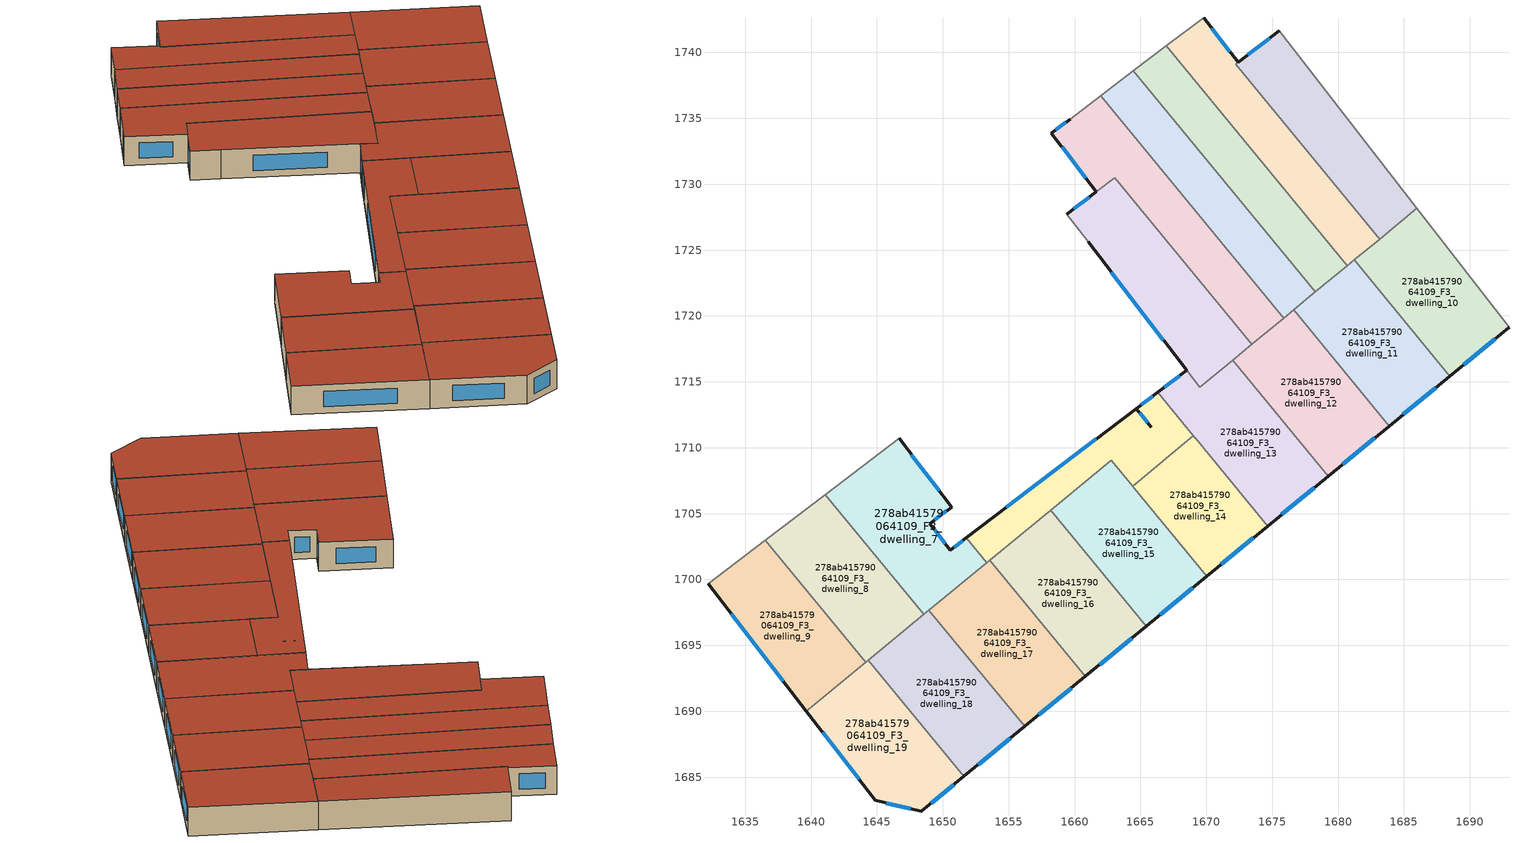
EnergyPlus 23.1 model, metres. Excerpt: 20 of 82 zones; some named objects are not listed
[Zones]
278ab41579064109_F3_dwelling_0
 floor to 278ab41579064109_F2_dwelling_0 (EU_floor_Construction): 1675.54,1741.64 1685.97,1728.16 1683.15,1725.84 1672.22,1739.11 1672.41,1739.25 z9
 wall outside (EU_wall_Construction): 1675.54,1741.64 1672.41,1739.25 z9:12
 wall to 278ab41579064109_F3_dwelling_1 (EU_wall_Construction): 1672.4,1739.25 1672.22,1739.11 1683.15,1725.84 z9:12
 wall adiabatic (EU_wall_Construction): 1685.97,1728.16 1675.54,1741.64 z9:12
 wall to 278ab41579064109_F3_dwelling_10 (EU_wall_Construction): 1683.15,1725.84 1685.97,1728.16 z9:12
 window (EU_Window_Construction): 1674.8,1741.08 1673.14,1739.81 z9.7:11.3
 roof outside (EU_roof_Construction): 1685.97,1728.16 1675.54,1741.64 1672.41,1739.25 1672.22,1739.11 1683.15,1725.84 z12
278ab41579064109_F3_dwelling_1
 floor to 278ab41579064109_F2_dwelling_1 (EU_floor_Construction): 1672.4,1739.25 1672.22,1739.11 1683.15,1725.84 1680.71,1723.83 1666.97,1740.5 1669.79,1742.65 z9
 wall outside (EU_wall_Construction): 1672.4,1739.25 1669.79,1742.65 z9:12
 wall adiabatic (EU_wall_Construction): 1669.79,1742.65 1666.97,1740.5 z9:12
 wall to 278ab41579064109_F3_dwelling_2 (EU_wall_Construction): 1666.97,1740.5 1680.71,1723.83 z9:12
 wall to 278ab41579064109_F3_dwelling_11 (EU_wall_Construction): 1680.71,1723.83 1681.23,1724.26 z9:12
 wall to 278ab41579064109_F3_dwelling_10 (EU_wall_Construction): 1681.23,1724.26 1683.15,1725.84 z9:12
 window (EU_Window_Construction): 1671.79,1740.05 1670.4,1741.85 z9.7:11.3
 roof outside (EU_roof_Construction): 1683.15,1725.84 1672.22,1739.11 1672.4,1739.25 1669.79,1742.65 1666.97,1740.5 1680.71,1723.83 z12
278ab41579064109_F3_dwelling_10
 floor to 278ab41579064109_F2_dwelling_10 (EU_floor_Construction): 1685.97,1728.16 1692.97,1719.13 1688.49,1715.44 1681.23,1724.26 z9
 wall outside (EU_wall_Construction): 1688.49,1715.44 1692.97,1719.13 z9:12
 wall adiabatic (EU_wall_Construction): 1692.97,1719.13 1685.97,1728.16 z9:12
 wall to 278ab41579064109_F3_dwelling_11 (EU_wall_Construction): 1681.23,1724.26 1688.49,1715.44 z9:12
 window (EU_Window_Construction): 1689.54,1716.31 1691.92,1718.26 z9.7:11.3
 roof outside (EU_roof_Construction): 1692.97,1719.13 1685.97,1728.16 1681.23,1724.26 1688.49,1715.44 z12
278ab41579064109_F3_dwelling_11
 floor to 278ab41579064109_F2_dwelling_11 (EU_floor_Construction): 1681.23,1724.26 1688.49,1715.44 1683.88,1711.64 1676.62,1720.46 z9
 wall outside (EU_wall_Construction): 1683.88,1711.64 1688.49,1715.44 z9:12
 wall to 278ab41579064109_F3_dwelling_12 (EU_wall_Construction): 1676.62,1720.46 1683.88,1711.64 z9:12
 wall to 278ab41579064109_F3_dwelling_2 (EU_wall_Construction): 1680.71,1723.83 1678.28,1721.82 z9:12
 wall to 278ab41579064109_F3_dwelling_3 (EU_wall_Construction): 1678.28,1721.82 1676.62,1720.46 z9:12
 window (EU_Window_Construction): 1684.96,1712.53 1687.41,1714.55 z9.7:11.3
 roof outside (EU_roof_Construction): 1688.49,1715.44 1681.23,1724.26 1676.62,1720.46 1683.88,1711.64 z12
278ab41579064109_F3_dwelling_12
 floor to 278ab41579064109_F2_dwelling_12 (EU_floor_Construction): 1676.62,1720.46 1683.88,1711.64 1679.27,1707.84 1672.01,1716.66 z9
 wall outside (EU_wall_Construction): 1679.27,1707.84 1683.88,1711.64 z9:12
 wall to 278ab41579064109_F3_dwelling_13 (EU_wall_Construction): 1672.01,1716.66 1679.27,1707.84 z9:12
 wall to 278ab41579064109_F3_dwelling_4 (EU_wall_Construction): 1675.86,1719.83 1673.46,1717.85 z9:12
 wall to 278ab41579064109_F3_dwelling_3 (EU_wall_Construction): 1676.62,1720.46 1675.86,1719.83 z9:12
 wall to 278ab41579064109_F3_dwelling_5 (EU_wall_Construction): 1673.46,1717.85 1672.01,1716.66 z9:12
 window (EU_Window_Construction): 1680.35,1708.74 1682.8,1710.75 z9.7:11.3
 roof outside (EU_roof_Construction): 1683.88,1711.64 1676.62,1720.46 1672.01,1716.66 1679.27,1707.84 z12
278ab41579064109_F3_dwelling_13
 floor to 278ab41579064109_F2_dwelling_13 (EU_floor_Construction): 1672.01,1716.66 1679.27,1707.84 1674.66,1704.05 1666.3,1714.2 1668.5,1715.87 1669.48,1714.58 z9
 wall outside (EU_wall_Construction): 1668.5,1715.87 1666.3,1714.2 / 1674.66,1704.05 1679.27,1707.84 z9:12
 wall to 278ab41579064109_F3_dwelling_5 (EU_wall_Construction): 1672.01,1716.66 1669.48,1714.58 1668.5,1715.87 z9:12
 wall to 278ab41579064109_F3_dwelling_14 (EU_wall_Construction): 1669.15,1710.74 1674.66,1704.05 / 1669.02,1710.89 1669.14,1710.74 z9:12
 wall to 278ab41579064109_F3_dwelling_6 (EU_wall_Construction): 1666.3,1714.19 1669.02,1710.89 z9:12
 window (EU_Window_Construction): 1667.98,1715.48 1666.82,1714.59 / 1675.74,1704.94 1678.18,1706.95 z9.7:11.3
 roof outside (EU_roof_Construction): 1679.27,1707.84 1672.01,1716.66 1669.48,1714.58 1668.5,1715.87 1666.3,1714.2 1674.66,1704.05 z12
278ab41579064109_F3_dwelling_14
 floor to 278ab41579064109_F2_dwelling_14 (EU_floor_Construction): 1669.14,1710.74 1674.66,1704.05 1670.04,1700.25 1664.53,1706.94 1664.41,1707.09 1669.02,1710.89 z9
 wall outside (EU_wall_Construction): 1670.04,1700.25 1674.66,1704.05 z9:12
 wall to 278ab41579064109_F3_dwelling_6 (EU_wall_Construction): 1669.02,1710.89 1664.41,1707.09 z9:12
 wall to 278ab41579064109_F3_dwelling_15 (EU_wall_Construction): 1664.41,1707.09 1664.53,1706.94 1670.04,1700.25 z9:12
 window (EU_Window_Construction): 1671.13,1701.14 1673.57,1703.15 z9.7:11.3
 roof outside (EU_roof_Construction): 1674.66,1704.05 1669.14,1710.74 1669.02,1710.89 1664.41,1707.09 1664.53,1706.94 1670.04,1700.25 z12
278ab41579064109_F3_dwelling_15
 floor to 278ab41579064109_F2_dwelling_15 (EU_floor_Construction): 1662.78,1709.06 1670.04,1700.25 1665.43,1696.45 1658.17,1705.26 z9
 wall outside (EU_wall_Construction): 1665.43,1696.45 1670.04,1700.25 z9:12
 wall to 278ab41579064109_F3_dwelling_16 (EU_wall_Construction): 1658.17,1705.26 1665.43,1696.45 z9:12
 wall to 278ab41579064109_F3_dwelling_6 (EU_wall_Construction): 1664.41,1707.09 1662.78,1709.06 1658.17,1705.26 z9:12
 window (EU_Window_Construction): 1666.52,1697.34 1668.96,1699.36 z9.7:11.3
 roof outside (EU_roof_Construction): 1670.04,1700.25 1662.78,1709.06 1658.17,1705.26 1665.43,1696.45 z12
278ab41579064109_F3_dwelling_16
 floor to 278ab41579064109_F2_dwelling_16 (EU_floor_Construction): 1658.17,1705.26 1665.43,1696.45 1660.82,1692.65 1653.56,1701.47 z9
 wall outside (EU_wall_Construction): 1660.82,1692.65 1665.43,1696.45 z9:12
 wall to 278ab41579064109_F3_dwelling_17 (EU_wall_Construction): 1653.56,1701.47 1660.82,1692.65 z9:12
 wall to 278ab41579064109_F3_dwelling_6 (EU_wall_Construction): 1658.17,1705.26 1653.56,1701.47 z9:12
 window (EU_Window_Construction): 1661.9,1693.54 1664.35,1695.56 z9.7:11.3
 roof outside (EU_roof_Construction): 1665.43,1696.45 1658.17,1705.26 1653.56,1701.47 1660.82,1692.65 z12
278ab41579064109_F3_dwelling_17
 floor to 278ab41579064109_F2_dwelling_17 (EU_floor_Construction): 1653.56,1701.47 1660.82,1692.65 1656.21,1688.85 1648.95,1697.67 z9
 wall outside (EU_wall_Construction): 1656.21,1688.85 1660.82,1692.65 z9:12
 wall to 278ab41579064109_F3_dwelling_18 (EU_wall_Construction): 1648.95,1697.67 1656.21,1688.85 z9:12
 wall to 278ab41579064109_F3_dwelling_7 (EU_wall_Construction): 1653.34,1701.28 1648.95,1697.67 z9:12
 wall to 278ab41579064109_F3_dwelling_6 (EU_wall_Construction): 1653.56,1701.47 1653.34,1701.28 z9:12
 window (EU_Window_Construction): 1657.29,1689.75 1659.74,1691.76 z9.7:11.3
 roof outside (EU_roof_Construction): 1660.82,1692.65 1653.56,1701.47 1648.95,1697.67 1656.21,1688.85 z12
278ab41579064109_F3_dwelling_18
 floor to 278ab41579064109_F2_dwelling_18 (EU_floor_Construction): 1648.95,1697.67 1656.21,1688.85 1651.6,1685.05 1644.34,1693.87 z9
 wall outside (EU_wall_Construction): 1651.6,1685.05 1656.21,1688.85 z9:12
 wall to 278ab41579064109_F3_dwelling_19 (EU_wall_Construction): 1644.34,1693.87 1651.6,1685.05 z9:12
 wall to 278ab41579064109_F3_dwelling_8 (EU_wall_Construction): 1648.57,1697.36 1644.34,1693.87 z9:12
 wall to 278ab41579064109_F3_dwelling_7 (EU_wall_Construction): 1648.95,1697.67 1648.57,1697.36 z9:12
 window (EU_Window_Construction): 1652.68,1685.95 1655.12,1687.96 z9.7:11.3
 roof outside (EU_roof_Construction): 1656.21,1688.85 1648.95,1697.67 1644.34,1693.87 1651.6,1685.05 z12
278ab41579064109_F3_dwelling_19
 floor to 278ab41579064109_F2_dwelling_19 (EU_floor_Construction): 1644.34,1693.87 1651.6,1685.05 1648.37,1682.4 1644.88,1683.23 1639.64,1690 z9
 wall outside (EU_wall_Construction): 1639.64,1690 1644.88,1683.23 1648.37,1682.4 1651.6,1685.05 z9:12
 wall to 278ab41579064109_F3_dwelling_9 (EU_wall_Construction): 1644.14,1693.71 1639.64,1690 z9:12
 wall to 278ab41579064109_F3_dwelling_8 (EU_wall_Construction): 1644.34,1693.87 1644.14,1693.71 z9:12
 window (EU_Window_Construction): 1649.13,1683.02 1650.84,1684.43 / 1645.7,1683.03 1647.55,1682.59 / 1640.87,1688.41 1643.65,1684.82 z9.7:11.3
 roof outside (EU_roof_Construction): 1651.6,1685.05 1644.34,1693.87 1639.64,1690 1644.88,1683.23 1648.37,1682.4 z12
278ab41579064109_F3_dwelling_2
 floor to 278ab41579064109_F2_dwelling_2 (EU_floor_Construction): 1666.97,1740.5 1680.71,1723.83 1678.28,1721.82 1664.46,1738.6 z9
 wall to 278ab41579064109_F3_dwelling_3 (EU_wall_Construction): 1664.46,1738.6 1678.28,1721.82 z9:12
 wall adiabatic (EU_wall_Construction): 1666.97,1740.5 1664.46,1738.6 z9:12
 roof outside (EU_roof_Construction): 1680.71,1723.83 1666.97,1740.5 1664.46,1738.6 1678.28,1721.82 z12
278ab41579064109_F3_dwelling_3
 floor to 278ab41579064109_F2_dwelling_3 (EU_floor_Construction): 1664.46,1738.6 1678.28,1721.82 1675.86,1719.83 1661.97,1736.7 z9
 wall to 278ab41579064109_F3_dwelling_4 (EU_wall_Construction): 1661.97,1736.7 1675.86,1719.83 z9:12
 wall adiabatic (EU_wall_Construction): 1664.46,1738.6 1661.97,1736.7 z9:12
 roof outside (EU_roof_Construction): 1678.28,1721.82 1664.46,1738.6 1661.97,1736.7 1675.86,1719.83 z12
278ab41579064109_F3_dwelling_4
 floor to 278ab41579064109_F2_dwelling_4 (EU_floor_Construction): 1661.97,1736.7 1675.86,1719.83 1673.46,1717.85 1663.04,1730.5 1661.65,1729.43 1658.25,1733.87 1659.67,1734.95 z9
 wall outside (EU_wall_Construction): 1659.67,1734.95 1658.25,1733.87 1661.65,1729.43 z9:12
 wall adiabatic (EU_wall_Construction): 1661.97,1736.7 1659.67,1734.95 z9:12
 wall to 278ab41579064109_F3_dwelling_5 (EU_wall_Construction): 1663.05,1730.49 1673.46,1717.85 / 1661.65,1729.43 1663.04,1730.5 z9:12
 window (EU_Window_Construction): 1659.04,1732.83 1660.85,1730.47 / 1659.33,1734.7 1658.58,1734.12 z9.7:11.3
 roof outside (EU_roof_Construction): 1675.86,1719.83 1661.97,1736.7 1659.67,1734.95 1658.25,1733.87 1661.65,1729.43 1663.04,1730.5 1673.46,1717.85 z12
278ab41579064109_F3_dwelling_5
 floor to 278ab41579064109_F2_dwelling_5 (EU_floor_Construction): 1663.05,1730.49 1673.46,1717.85 1669.48,1714.58 1661.04,1725.62 1659.42,1727.73 1661.65,1729.43 z9
 wall outside (EU_wall_Construction): 1661.64,1729.42 1659.42,1727.73 / 1661.04,1725.62 1668.5,1715.87 z9:12
 wall adiabatic (EU_wall_Construction): 1659.42,1727.73 1661.04,1725.62 z9:12
 window (EU_Window_Construction): 1661.12,1729.03 1659.94,1728.12 / 1662.79,1723.33 1666.75,1718.16 z9.7:11.3
 roof outside (EU_roof_Construction): 1673.46,1717.85 1663.05,1730.49 1661.65,1729.43 1659.42,1727.73 1661.04,1725.62 1669.48,1714.58 z12
278ab41579064109_F3_dwelling_6
 floor to 278ab41579064109_F2_dwelling_6 (EU_floor_Construction): 1666.3,1714.2 1669.02,1710.89 1664.41,1707.09 1662.78,1709.06 1653.34,1701.28 1651.79,1703.16 z9
 wall outside (EU_wall_Construction): 1665.81,1711.55 1664.69,1712.97 1651.79,1703.16 / 1665.81,1711.56 1664.69,1712.97 / 1666.3,1714.2 1664.69,1712.97 z9:12
 wall to 278ab41579064109_F3_dwelling_7 (EU_wall_Construction): 1651.79,1703.16 1653.34,1701.28 z9:12
 window (EU_Window_Construction): 1661.66,1710.67 1654.82,1705.47 / 1665.55,1711.89 1664.95,1712.64 / 1665.55,1711.89 1664.96,1712.64 / 1665.92,1713.91 1665.07,1713.26 z9.7:11.3
 roof outside (EU_roof_Construction): 1664.41,1707.09 1669.02,1710.89 1666.3,1714.2 1651.79,1703.16 1653.34,1701.28 1662.78,1709.06 z12
278ab41579064109_F3_dwelling_7
 floor to 278ab41579064109_F2_dwelling_7 (EU_floor_Construction): 1650.66,1705.49 1649.01,1704.24 1650.56,1702.23 1651.79,1703.16 1653.34,1701.28 1648.57,1697.36 1641.08,1706.45 1646.68,1710.71 z9
 wall outside (EU_wall_Construction): 1651.79,1703.16 1650.56,1702.23 1649.01,1704.24 1650.66,1705.49 1646.68,1710.71 z9:12
 wall to 278ab41579064109_F3_dwelling_8 (EU_wall_Construction): 1641.08,1706.45 1648.57,1697.36 z9:12
 wall adiabatic (EU_wall_Construction): 1646.68,1710.71 1641.08,1706.45 z9:12
 window (EU_Window_Construction): 1651.5,1702.94 1650.85,1702.45 / 1649.73,1706.72 1647.61,1709.48 / 1649.4,1704.54 1650.27,1705.2 / 1650.19,1702.7 1649.37,1703.77 z9.7:11.3
 roof outside (EU_roof_Construction): 1653.34,1701.28 1651.79,1703.16 1650.56,1702.23 1649.01,1704.24 1650.66,1705.49 1646.68,1710.71 1641.08,1706.45 1648.57,1697.36 z12
278ab41579064109_F3_dwelling_8
 floor to 278ab41579064109_F2_dwelling_8 (EU_floor_Construction): 1641.08,1706.45 1648.57,1697.36 1644.14,1693.71 1636.51,1702.97 z9
 wall to 278ab41579064109_F3_dwelling_9 (EU_wall_Construction): 1636.51,1702.97 1644.14,1693.71 z9:12
 wall adiabatic (EU_wall_Construction): 1641.08,1706.45 1636.51,1702.97 z9:12
 roof outside (EU_roof_Construction): 1648.57,1697.36 1641.08,1706.45 1636.51,1702.97 1644.14,1693.71 z12
278ab41579064109_F3_dwelling_9
 floor to 278ab41579064109_F2_dwelling_9 (EU_floor_Construction): 1636.51,1702.97 1644.14,1693.71 1639.64,1690 1632.17,1699.67 z9
 wall outside (EU_wall_Construction): 1632.17,1699.67 1639.64,1690 z9:12
 wall adiabatic (EU_wall_Construction): 1636.51,1702.97 1632.17,1699.67 z9:12
 window (EU_Window_Construction): 1633.93,1697.4 1637.89,1692.27 z9.7:11.3
 roof outside (EU_roof_Construction): 1644.14,1693.71 1636.51,1702.97 1632.17,1699.67 1639.64,1690 z12
[Building]
EU S2 Campaign: North Axis=0; Terrain=City; Solar Distribution=FullExterior
[Site:Location]
Budapest.Ferenc.Liszt.Intl.AP: Latitude=47.437; Longitude=19.256; Time Zone=1; Elevation=185
[SizingPeriod:WeatherFileDays]
AnnualSizingPeriod: Begin Month=1; Begin Day of Month=1; End Month=12; End Day of Month=31; Day of Week for Start Day=Monday; Use Weather File Daylight Saving Period=No; Use Weather File Rain and Snow Indicators=No
[MATERIAL]
EU_InternalMass_Material: Roughness=MediumRough; Thickness=0.1; Conductivity=1; Density=1800; Specific Heat=900; Thermal Absorptance=0.9; Solar Absorptance=0.7; Visible Absorptance=0.7
[MATERIAL:NOMASS] Roughness=MediumRough; Thermal Absorptance=0.9; Solar Absorptance=0.7; Visible Absorptance=0.7
Name | Thermal Resistance
EU_wall_NoMass | 0.832559
EU_roof_NoMass | 1.39638
EU_floor_NoMass | 0.872794
[WINDOWMATERIAL:SIMPLEGLAZINGSYSTEM]
EU_Window_SimpleGlazing: UFactor=2.79869; Solar Heat Gain Coefficient=0.75; Visible Transmittance=0.75
[CONSTRUCTION]
EU_wall_Construction: EU_wall_NoMass
EU_roof_Construction: EU_roof_NoMass
EU_floor_Construction: EU_floor_NoMass
EU_Window_Construction: EU_Window_SimpleGlazing
EU_InternalMass_Construction: EU_InternalMass_Material
[ZONE] Type=1; Multiplier=1; Ceiling Height=autocalculate; Floor Area=autocalculate; Part of Total Floor Area=Yes
Name | Volume
278ab41579064109_F3_dwelling_0 | 200.829
278ab41579064109_F3_dwelling_1 | 208.507
278ab41579064109_F3_dwelling_10 | 204.667
278ab41579064109_F3_dwelling_11; 278ab41579064109_F3_dwelling_16 | 204.697
278ab41579064109_F3_dwelling_12; 278ab41579064109_F3_dwelling_8 | 204.677
278ab41579064109_F3_dwelling_13 | 218.308
278ab41579064109_F3_dwelling_14 | 158.952
278ab41579064109_F3_dwelling_15 | 204.685
278ab41579064109_F3_dwelling_17 | 204.678
278ab41579064109_F3_dwelling_18; 278ab41579064109_F3_dwelling_9 | 204.665
278ab41579064109_F3_dwelling_19 | 204.686
278ab41579064109_F3_dwelling_2 | 204.693
278ab41579064109_F3_dwelling_3 | 204.681
278ab41579064109_F3_dwelling_4 | 232.509
278ab41579064109_F3_dwelling_5 | 239.677
278ab41579064109_F3_dwelling_6 | 159.413
278ab41579064109_F3_dwelling_7 | 219.018
[INTERNALMASS] Construction=EU_InternalMass_Construction
Name | Zone or ZoneList | Surface Area
278ab41579064109_F3_dwelling_0_EU_InternalMass | 278ab41579064109_F3_dwelling_0 | 66.9452
278ab41579064109_F3_dwelling_1_EU_InternalMass | 278ab41579064109_F3_dwelling_1 | 69.5015
278ab41579064109_F3_dwelling_2_EU_InternalMass | 278ab41579064109_F3_dwelling_2 | 68.231
278ab41579064109_F3_dwelling_3_EU_InternalMass | 278ab41579064109_F3_dwelling_3 | 68.227
278ab41579064109_F3_dwelling_4_EU_InternalMass | 278ab41579064109_F3_dwelling_4 | 77.5031
278ab41579064109_F3_dwelling_5_EU_InternalMass | 278ab41579064109_F3_dwelling_5 | 79.8976
278ab41579064109_F3_dwelling_6_EU_InternalMass | 278ab41579064109_F3_dwelling_6 | 53.1255
278ab41579064109_F3_dwelling_7_EU_InternalMass | 278ab41579064109_F3_dwelling_7 | 73.0061
278ab41579064109_F3_dwelling_8_EU_InternalMass | 278ab41579064109_F3_dwelling_8 | 68.2257
278ab41579064109_F3_dwelling_9_EU_InternalMass | 278ab41579064109_F3_dwelling_9 | 68.2217
278ab41579064109_F3_dwelling_10_EU_InternalMass | 278ab41579064109_F3_dwelling_10 | 68.2225
278ab41579064109_F3_dwelling_11_EU_InternalMass | 278ab41579064109_F3_dwelling_11 | 68.2321
278ab41579064109_F3_dwelling_12_EU_InternalMass | 278ab41579064109_F3_dwelling_12 | 68.2258
278ab41579064109_F3_dwelling_13_EU_InternalMass | 278ab41579064109_F3_dwelling_13 | 72.8014
278ab41579064109_F3_dwelling_14_EU_InternalMass | 278ab41579064109_F3_dwelling_14 | 52.9876
278ab41579064109_F3_dwelling_15_EU_InternalMass | 278ab41579064109_F3_dwelling_15 | 68.2283
278ab41579064109_F3_dwelling_16_EU_InternalMass | 278ab41579064109_F3_dwelling_16 | 68.2321
278ab41579064109_F3_dwelling_17_EU_InternalMass | 278ab41579064109_F3_dwelling_17 | 68.2258
278ab41579064109_F3_dwelling_18_EU_InternalMass | 278ab41579064109_F3_dwelling_18 | 68.222
278ab41579064109_F3_dwelling_19_EU_InternalMass | 278ab41579064109_F3_dwelling_19 | 68.2287
[OTHEREQUIPMENT] Fuel Type=Electricity; Design Level Calculation Method=Watts/Area; Power per Zone Floor Area=1; Fraction Latent=0; Fraction Radiant=0; Fraction Lost=0; Carbon Dioxide Generation Rate=0; EndUse Subcategory=EU_Step8_InternalGains
Name | Zone or ZoneList or Space or SpaceList | Schedule
EU_Step8_InternalGain_278ab41579064109_F3_dwelling_0_f000 | 278ab41579064109_F3_dwelling_0 | EU_Step8_GainSchedule_278ab41579064109_F3_dwelling_0_f000
EU_Step8_InternalGain_278ab41579064109_F3_dwelling_1_f000 | 278ab41579064109_F3_dwelling_1 | EU_Step8_GainSchedule_278ab41579064109_F3_dwelling_1_f000
EU_Step8_InternalGain_278ab41579064109_F3_dwelling_2_f000 | 278ab41579064109_F3_dwelling_2 | EU_Step8_GainSchedule_278ab41579064109_F3_dwelling_2_f000
EU_Step8_InternalGain_278ab41579064109_F3_dwelling_3_f000 | 278ab41579064109_F3_dwelling_3 | EU_Step8_GainSchedule_278ab41579064109_F3_dwelling_3_f000
EU_Step8_InternalGain_278ab41579064109_F3_dwelling_4_f000 | 278ab41579064109_F3_dwelling_4 | EU_Step8_GainSchedule_278ab41579064109_F3_dwelling_4_f000
EU_Step8_InternalGain_278ab41579064109_F3_dwelling_5_f000 | 278ab41579064109_F3_dwelling_5 | EU_Step8_GainSchedule_278ab41579064109_F3_dwelling_5_f000
EU_Step8_InternalGain_278ab41579064109_F3_dwelling_6_f000 | 278ab41579064109_F3_dwelling_6 | EU_Step8_GainSchedule_278ab41579064109_F3_dwelling_6_f000
EU_Step8_InternalGain_278ab41579064109_F3_dwelling_7_f000 | 278ab41579064109_F3_dwelling_7 | EU_Step8_GainSchedule_278ab41579064109_F3_dwelling_7_f000
EU_Step8_InternalGain_278ab41579064109_F3_dwelling_8_f000 | 278ab41579064109_F3_dwelling_8 | EU_Step8_GainSchedule_278ab41579064109_F3_dwelling_8_f000
EU_Step8_InternalGain_278ab41579064109_F3_dwelling_9_f000 | 278ab41579064109_F3_dwelling_9 | EU_Step8_GainSchedule_278ab41579064109_F3_dwelling_9_f000
EU_Step8_InternalGain_278ab41579064109_F3_dwelling_10_f000 | 278ab41579064109_F3_dwelling_10 | EU_Step8_GainSchedule_278ab41579064109_F3_dwelling_10_f000
EU_Step8_InternalGain_278ab41579064109_F3_dwelling_11_f000 | 278ab41579064109_F3_dwelling_11 | EU_Step8_GainSchedule_278ab41579064109_F3_dwelling_11_f000
EU_Step8_InternalGain_278ab41579064109_F3_dwelling_12_f000 | 278ab41579064109_F3_dwelling_12 | EU_Step8_GainSchedule_278ab41579064109_F3_dwelling_12_f000
EU_Step8_InternalGain_278ab41579064109_F3_dwelling_13_f000 | 278ab41579064109_F3_dwelling_13 | EU_Step8_GainSchedule_278ab41579064109_F3_dwelling_13_f000
EU_Step8_InternalGain_278ab41579064109_F3_dwelling_14_f000 | 278ab41579064109_F3_dwelling_14 | EU_Step8_GainSchedule_278ab41579064109_F3_dwelling_14_f000
EU_Step8_InternalGain_278ab41579064109_F3_dwelling_15_f000 | 278ab41579064109_F3_dwelling_15 | EU_Step8_GainSchedule_278ab41579064109_F3_dwelling_15_f000
EU_Step8_InternalGain_278ab41579064109_F3_dwelling_16_f000 | 278ab41579064109_F3_dwelling_16 | EU_Step8_GainSchedule_278ab41579064109_F3_dwelling_16_f000
EU_Step8_InternalGain_278ab41579064109_F3_dwelling_17_f000 | 278ab41579064109_F3_dwelling_17 | EU_Step8_GainSchedule_278ab41579064109_F3_dwelling_17_f000
EU_Step8_InternalGain_278ab41579064109_F3_dwelling_18_f000 | 278ab41579064109_F3_dwelling_18 | EU_Step8_GainSchedule_278ab41579064109_F3_dwelling_18_f000
EU_Step8_InternalGain_278ab41579064109_F3_dwelling_19_f000 | 278ab41579064109_F3_dwelling_19 | EU_Step8_GainSchedule_278ab41579064109_F3_dwelling_19_f000
[ZONEVENTILATION:DESIGNFLOWRATE] Schedule=EU_AlwaysOn; Design Flow Rate Calculation Method=AirChanges/Hour; Air Changes per Hour=0.475469; Ventilation Type=Natural; Fan Pressure Rise=0; Fan Total Efficiency=1; Constant Term Coefficient=1; Temperature Term Coefficient=0; Velocity Term Coefficient=0; Velocity Squared Term Coefficient=0; Minimum Indoor Temperature=-100; Maximum Indoor Temperature=100; Delta Temperature=-100; Minimum Outdoor Temperature=-100; Maximum Outdoor Temperature=100; Maximum Wind Speed=40
Name | Zone or ZoneList or Space or SpaceList
EU_ConstantAir_278ab41579064109_F3_dwelling_0 | 278ab41579064109_F3_dwelling_0
EU_ConstantAir_278ab41579064109_F3_dwelling_1 | 278ab41579064109_F3_dwelling_1
EU_ConstantAir_278ab41579064109_F3_dwelling_2 | 278ab41579064109_F3_dwelling_2
EU_ConstantAir_278ab41579064109_F3_dwelling_3 | 278ab41579064109_F3_dwelling_3
EU_ConstantAir_278ab41579064109_F3_dwelling_4 | 278ab41579064109_F3_dwelling_4
EU_ConstantAir_278ab41579064109_F3_dwelling_5 | 278ab41579064109_F3_dwelling_5
EU_ConstantAir_278ab41579064109_F3_dwelling_6 | 278ab41579064109_F3_dwelling_6
EU_ConstantAir_278ab41579064109_F3_dwelling_7 | 278ab41579064109_F3_dwelling_7
EU_ConstantAir_278ab41579064109_F3_dwelling_8 | 278ab41579064109_F3_dwelling_8
EU_ConstantAir_278ab41579064109_F3_dwelling_9 | 278ab41579064109_F3_dwelling_9
EU_ConstantAir_278ab41579064109_F3_dwelling_10 | 278ab41579064109_F3_dwelling_10
EU_ConstantAir_278ab41579064109_F3_dwelling_11 | 278ab41579064109_F3_dwelling_11
EU_ConstantAir_278ab41579064109_F3_dwelling_12 | 278ab41579064109_F3_dwelling_12
EU_ConstantAir_278ab41579064109_F3_dwelling_13 | 278ab41579064109_F3_dwelling_13
EU_ConstantAir_278ab41579064109_F3_dwelling_14 | 278ab41579064109_F3_dwelling_14
EU_ConstantAir_278ab41579064109_F3_dwelling_15 | 278ab41579064109_F3_dwelling_15
EU_ConstantAir_278ab41579064109_F3_dwelling_16 | 278ab41579064109_F3_dwelling_16
EU_ConstantAir_278ab41579064109_F3_dwelling_17 | 278ab41579064109_F3_dwelling_17
EU_ConstantAir_278ab41579064109_F3_dwelling_18 | 278ab41579064109_F3_dwelling_18
EU_ConstantAir_278ab41579064109_F3_dwelling_19 | 278ab41579064109_F3_dwelling_19
[HVACTEMPLATE:ZONE:IDEALLOADSAIRSYSTEM] System Availability Schedule=EU_AlwaysOn; Maximum Heating Supply Air Temperature=50; Minimum Cooling Supply Air Temperature=13; Maximum Heating Supply Air Humidity Ratio=0.0156; Minimum Cooling Supply Air Humidity Ratio=0.0077; Heating Limit=NoLimit; Cooling Limit=NoLimit; Heating Availability Schedule=EU_AlwaysOn; Cooling Availability Schedule=EU_CoolingOff; Dehumidification Control Type=ConstantSensibleHeatRatio; Cooling Sensible Heat Ratio=0.7; Dehumidification Setpoint=60; Humidification Control Type=None; Humidification Setpoint=30; Outdoor Air Method=None; Outdoor Air Flow Rate per Person=0.00944; Outdoor Air Flow Rate per Zone Floor Area=0; Outdoor Air Flow Rate per Zone=0; Demand Controlled Ventilation Type=None; Outdoor Air Economizer Type=NoEconomizer; Heat Recovery Type=None; Sensible Heat Recovery Effectiveness=0.7; Latent Heat Recovery Effectiveness=0.65
Name | Template Thermostat
278ab41579064109_F3_dwelling_0 | EU_HeatOnly_278ab41579064109_F3_dwelling_0
278ab41579064109_F3_dwelling_1 | EU_HeatOnly_278ab41579064109_F3_dwelling_1
278ab41579064109_F3_dwelling_2 | EU_HeatOnly_278ab41579064109_F3_dwelling_2
278ab41579064109_F3_dwelling_3 | EU_HeatOnly_278ab41579064109_F3_dwelling_3
278ab41579064109_F3_dwelling_4 | EU_HeatOnly_278ab41579064109_F3_dwelling_4
278ab41579064109_F3_dwelling_5 | EU_HeatOnly_278ab41579064109_F3_dwelling_5
278ab41579064109_F3_dwelling_6 | EU_HeatOnly_278ab41579064109_F3_dwelling_6
278ab41579064109_F3_dwelling_7 | EU_HeatOnly_278ab41579064109_F3_dwelling_7
278ab41579064109_F3_dwelling_8 | EU_HeatOnly_278ab41579064109_F3_dwelling_8
278ab41579064109_F3_dwelling_9 | EU_HeatOnly_278ab41579064109_F3_dwelling_9
278ab41579064109_F3_dwelling_10 | EU_HeatOnly_278ab41579064109_F3_dwelling_10
278ab41579064109_F3_dwelling_11 | EU_HeatOnly_278ab41579064109_F3_dwelling_11
278ab41579064109_F3_dwelling_12 | EU_HeatOnly_278ab41579064109_F3_dwelling_12
278ab41579064109_F3_dwelling_13 | EU_HeatOnly_278ab41579064109_F3_dwelling_13
278ab41579064109_F3_dwelling_14 | EU_HeatOnly_278ab41579064109_F3_dwelling_14
278ab41579064109_F3_dwelling_15 | EU_HeatOnly_278ab41579064109_F3_dwelling_15
278ab41579064109_F3_dwelling_16 | EU_HeatOnly_278ab41579064109_F3_dwelling_16
278ab41579064109_F3_dwelling_17 | EU_HeatOnly_278ab41579064109_F3_dwelling_17
278ab41579064109_F3_dwelling_18 | EU_HeatOnly_278ab41579064109_F3_dwelling_18
278ab41579064109_F3_dwelling_19 | EU_HeatOnly_278ab41579064109_F3_dwelling_19
[SIZING:ZONE] Zone Cooling Design Supply Air Temperature Input Method=SupplyAirTemperature; Zone Cooling Design Supply Air Temperature=13; Zone Heating Design Supply Air Temperature Input Method=SupplyAirTemperature; Zone Heating Design Supply Air Temperature=50; Zone Cooling Design Supply Air Humidity Ratio=0.008; Zone Heating Design Supply Air Humidity Ratio=0.008; Cooling Design Air Flow Method=DesignDay; Cooling Design Air Flow Rate=0; Cooling Minimum Air Flow per Zone Floor Area=0.000762; Cooling Minimum Air Flow=0; Cooling Minimum Air Flow Fraction=0.2; Heating Design Air Flow Method=DesignDay; Heating Design Air Flow Rate=0; Heating Maximum Air Flow per Zone Floor Area=0.002032; Heating Maximum Air Flow=0.141576; Heating Maximum Air Flow Fraction=0.3; Account for Dedicated Outdoor Air System=No; Dedicated Outdoor Air System Control Strategy=NeutralSupplyAir; Dedicated Outdoor Air Low Setpoint Temperature for Design=autosize; Dedicated Outdoor Air High Setpoint Temperature for Design=autosize; Zone Load Sizing Method=Sensible Load Only No Latent Load; Zone Latent Cooling Design Supply Air Humidity Ratio Input Method=HumidityRatioDifference; Zone Cooling Design Supply Air Humidity Ratio Difference=0.005; Zone Latent Heating Design Supply Air Humidity Ratio Input Method=HumidityRatioDifference; Zone Humidification Design Supply Air Humidity Ratio Difference=0.005
278ab41579064109_F3_dwelling_0; 278ab41579064109_F3_dwelling_1; 278ab41579064109_F3_dwelling_2; 278ab41579064109_F3_dwelling_3; 278ab41579064109_F3_dwelling_4; 278ab41579064109_F3_dwelling_5; 278ab41579064109_F3_dwelling_6; 278ab41579064109_F3_dwelling_7; 278ab41579064109_F3_dwelling_8; 278ab41579064109_F3_dwelling_9; 278ab41579064109_F3_dwelling_10; 278ab41579064109_F3_dwelling_11; 278ab41579064109_F3_dwelling_12; 278ab41579064109_F3_dwelling_13; 278ab41579064109_F3_dwelling_14; 278ab41579064109_F3_dwelling_15; 278ab41579064109_F3_dwelling_16; 278ab41579064109_F3_dwelling_17; 278ab41579064109_F3_dwelling_18; 278ab41579064109_F3_dwelling_19
[SCHEDULE:CONSTANT]
Name | Hourly Value
EU_AlwaysOn | 1
EU_CoolingOff | 0
[SCHEDULE:FILE] Column Number=1; Rows to Skip at Top=0; Number of Hours of Data=8760; Column Separator=Comma; Interpolate to Timestep=No; Minutes per Item=60; Adjust Schedule for Daylight Savings=Yes
Name | File
EU_Step8_GainSchedule_278ab41579064109_F3_dwelling_0_f000 | ../../schedules/278ab41579064109/278ab41579064109_F3_dwelling_0_f000_gain.csv
EU_Step8_GainSchedule_278ab41579064109_F3_dwelling_1_f000 | ../../schedules/278ab41579064109/278ab41579064109_F3_dwelling_1_f000_gain.csv
EU_Step8_GainSchedule_278ab41579064109_F3_dwelling_2_f000 | ../../schedules/278ab41579064109/278ab41579064109_F3_dwelling_2_f000_gain.csv
EU_Step8_GainSchedule_278ab41579064109_F3_dwelling_3_f000 | ../../schedules/278ab41579064109/278ab41579064109_F3_dwelling_3_f000_gain.csv
EU_Step8_GainSchedule_278ab41579064109_F3_dwelling_4_f000 | ../../schedules/278ab41579064109/278ab41579064109_F3_dwelling_4_f000_gain.csv
EU_Step8_GainSchedule_278ab41579064109_F3_dwelling_5_f000 | ../../schedules/278ab41579064109/278ab41579064109_F3_dwelling_5_f000_gain.csv
EU_Step8_GainSchedule_278ab41579064109_F3_dwelling_6_f000 | ../../schedules/278ab41579064109/278ab41579064109_F3_dwelling_6_f000_gain.csv
EU_Step8_GainSchedule_278ab41579064109_F3_dwelling_7_f000 | ../../schedules/278ab41579064109/278ab41579064109_F3_dwelling_7_f000_gain.csv
EU_Step8_GainSchedule_278ab41579064109_F3_dwelling_8_f000 | ../../schedules/278ab41579064109/278ab41579064109_F3_dwelling_8_f000_gain.csv
EU_Step8_GainSchedule_278ab41579064109_F3_dwelling_9_f000 | ../../schedules/278ab41579064109/278ab41579064109_F3_dwelling_9_f000_gain.csv
EU_Step8_GainSchedule_278ab41579064109_F3_dwelling_10_f000 | ../../schedules/278ab41579064109/278ab41579064109_F3_dwelling_10_f000_gain.csv
EU_Step8_GainSchedule_278ab41579064109_F3_dwelling_11_f000 | ../../schedules/278ab41579064109/278ab41579064109_F3_dwelling_11_f000_gain.csv
EU_Step8_GainSchedule_278ab41579064109_F3_dwelling_12_f000 | ../../schedules/278ab41579064109/278ab41579064109_F3_dwelling_12_f000_gain.csv
EU_Step8_GainSchedule_278ab41579064109_F3_dwelling_13_f000 | ../../schedules/278ab41579064109/278ab41579064109_F3_dwelling_13_f000_gain.csv
EU_Step8_GainSchedule_278ab41579064109_F3_dwelling_14_f000 | ../../schedules/278ab41579064109/278ab41579064109_F3_dwelling_14_f000_gain.csv
EU_Step8_GainSchedule_278ab41579064109_F3_dwelling_15_f000 | ../../schedules/278ab41579064109/278ab41579064109_F3_dwelling_15_f000_gain.csv
EU_Step8_GainSchedule_278ab41579064109_F3_dwelling_16_f000 | ../../schedules/278ab41579064109/278ab41579064109_F3_dwelling_16_f000_gain.csv
EU_Step8_GainSchedule_278ab41579064109_F3_dwelling_17_f000 | ../../schedules/278ab41579064109/278ab41579064109_F3_dwelling_17_f000_gain.csv
EU_Step8_GainSchedule_278ab41579064109_F3_dwelling_18_f000 | ../../schedules/278ab41579064109/278ab41579064109_F3_dwelling_18_f000_gain.csv
EU_Step8_GainSchedule_278ab41579064109_F3_dwelling_19_f000 | ../../schedules/278ab41579064109/278ab41579064109_F3_dwelling_19_f000_gain.csv
